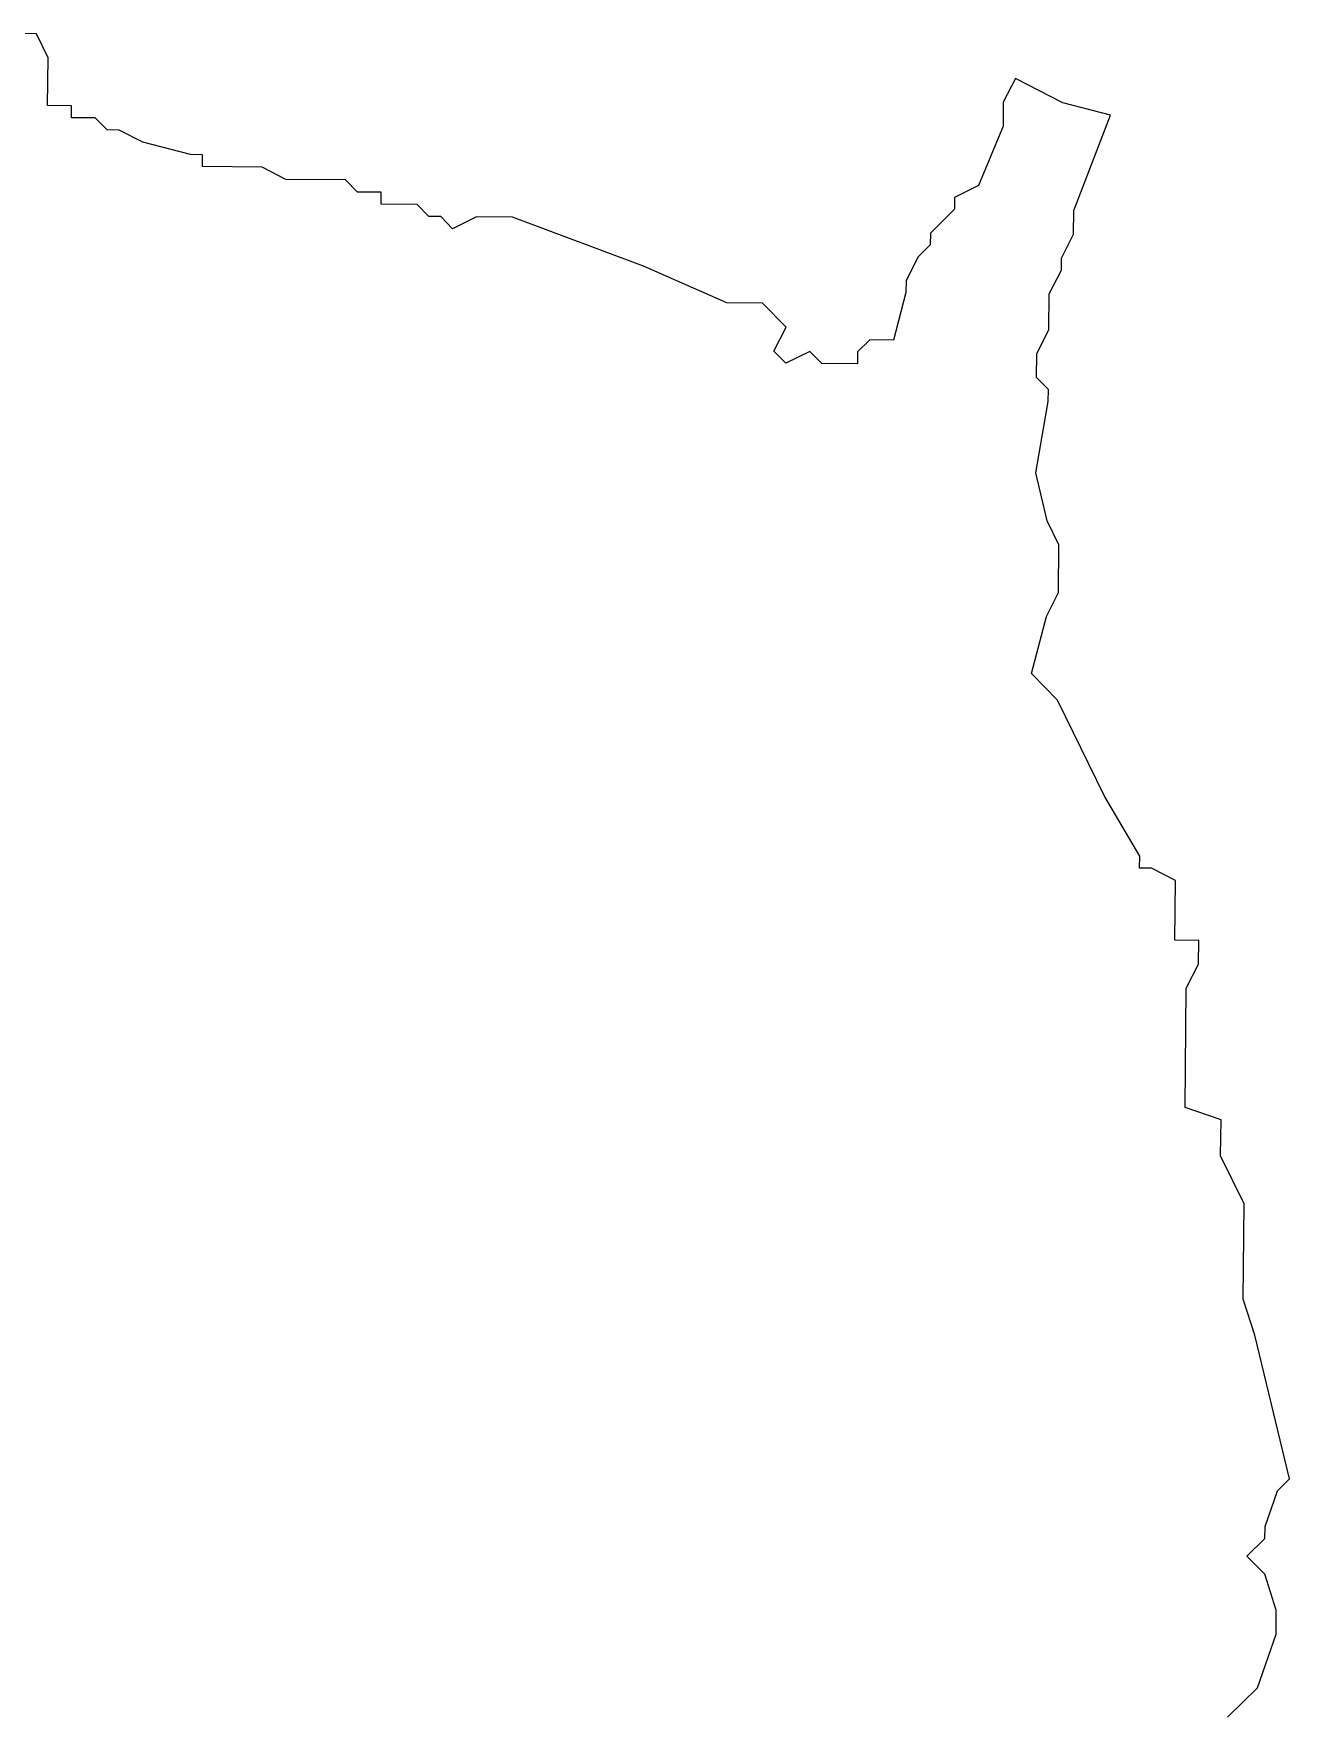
# Model space of a CAD drawing. Header units: metres. Extents: x 273705 to 276484, y 2065544 to 2069583.
# Drawn here: x 275128 to 276484, y 2067604 to 2069421 of the extents above; entities that cross this region are included whole.
import ezdxf

# ---------------------------------------------------------------- set-up
doc = ezdxf.new("R2010")
doc.units = ezdxf.units.M
doc.header["$MEASUREMENT"] = 0
doc.layers.add('VILLAGE BOUNDRY', color=10, linetype='Continuous')

msp = doc.modelspace()

# ---------------------------------------------------------------- linework, layer by layer
at = {"layer": 'VILLAGE BOUNDRY'}
msp.add_lwpolyline([(276417.7, 2067602.1), (276450.2, 2067634.1), (276470.1, 2067692), (276470.3, 2067717.8), (276457.8, 2067756.6), (276438.5, 2067776.1), (276458.1, 2067795.3), (276458.2, 2067808.2), (276471.5, 2067846.8), (276484.5, 2067859.6), (276447.2, 2068014.8), (276434.6, 2068053.6), (276435.6, 2068156.9), (276410.2, 2068208.7), (276410.6, 2068247.5), (276372, 2068260.7), (276373.1, 2068389.8), (276386.3, 2068415.5), (276386.5, 2068441.2), (276360.7, 2068441.5), (276361.3, 2068506), (276335.6, 2068519.2), (276322.7, 2068519.3), (276322.8, 2068532.2), (276284.7, 2068597.1), (276234, 2068700.8), (276205.8, 2068729.4), (276221.9, 2068791.2), (276235, 2068816.9), (276235.5, 2068868.5), (276222.8, 2068894.4), (276210.4, 2068946.2), (276224, 2069023.5), (276224.1, 2069036.4), (276211.3, 2069049.4), (276211.5, 2069075.3), (276224.7, 2069100.9), (276225.1, 2069139.6), (276238.2, 2069165.3), (276238.3, 2069178.2), (276251.4, 2069203.9), (276251.7, 2069229.7), (276291.3, 2069332.6), (276239.8, 2069346), (276188.4, 2069372.3), (276175.3, 2069346.6), (276175.1, 2069320.8), (276148.6, 2069256.5), (276122.8, 2069243.8), (276122.6, 2069231), (276096.6, 2069205.3), (276096.5, 2069192.4), (276083.5, 2069179.6), (276070.3, 2069154), (276070.2, 2069141), (276056.8, 2069089.5), (276031, 2069089.8), (276018, 2069077), (276017.9, 2069064.1), (275979.2, 2069064.4), (275966.4, 2069077.5), (275940.5, 2069064.8), (275927.6, 2069077.8), (275940.8, 2069103.5), (275915.2, 2069129.5), (275876.5, 2069129.9), (275786.5, 2069169.4), (275645, 2069222.3), (275606.3, 2069222.7), (275580.4, 2069210), (275567.6, 2069223), (275554.7, 2069223.2), (275541.9, 2069236.2), (275503.2, 2069236.5), (275503.3, 2069249.4), (275477.5, 2069249.6), (275464.7, 2069262.7), (275400.2, 2069263.3), (275374.5, 2069276.4), (275310, 2069277), (275310.1, 2069289.9), (275297.2, 2069290), (275245.7, 2069303.4), (275220, 2069316.5), (275207.1, 2069316.6), (275194.3, 2069329.6), (275168.5, 2069329.9), (275168.6, 2069342.8), (275142.8, 2069343), (275143.3, 2069394.6), (275130.6, 2069420.6), (275117.7, 2069420.7)], dxfattribs=at)

doc.saveas('drawing.dxf')
